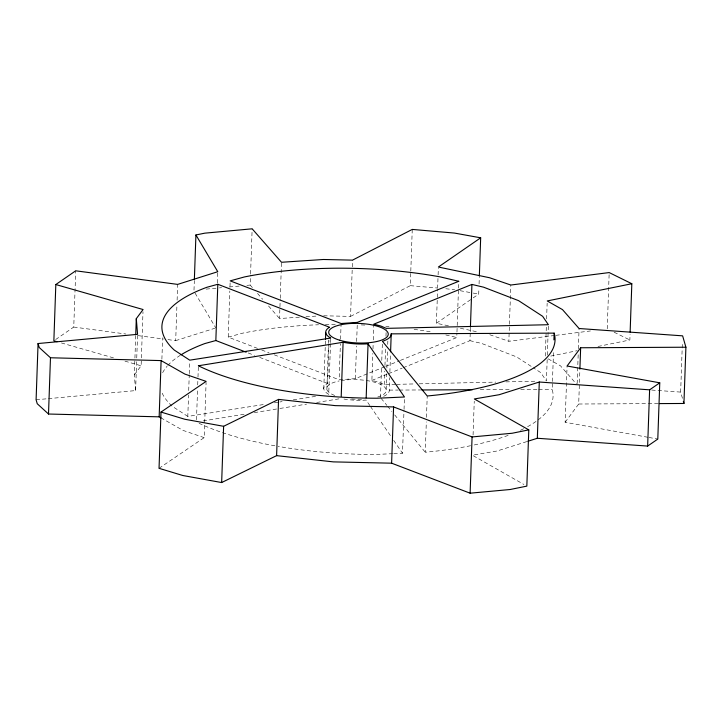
<?xml version="1.0" encoding="UTF-8"?>
<svg xmlns="http://www.w3.org/2000/svg" width="722" height="722" viewBox="0 0 722 722"><rect width="100%" height="100%" fill="white"/><g stroke="black" fill="none" stroke-linecap="round" stroke-linejoin="round"><path stroke-width="0.54" stroke-dasharray="3.61 2.71" d="M55.666 339.539L73.752 327.057L75.72 270.804M48.401 398.643L135.61 390.593L134.337 374.908L134.879 359.159M134.924 358.031L135.709 335.531M135.61 390.593L136.711 359.096M136.747 357.968L137.577 334.34M134.337 374.908L141.115 365.783L141.359 359.033M141.395 357.904L143.001 311.778M161.89 359.159L162.63 337.788M167.937 339.611L175.699 340.64L176.953 304.639M177.107 300.144L177.657 284.396M263.259 404.582L187.801 416.423L188.55 395.042M188.704 390.548L189.254 374.79M189.29 373.671L189.724 361.298M194.001 290.091L194.308 281.093M196.492 419.78L197.557 389.402M197.711 384.907L197.945 378.157M197.99 377.028L198.379 365.774M159.039 468.316L204.173 437.64L206.095 382.516M217.376 282.952L217.773 271.707M257.519 348.383L228.224 337.12L229.831 290.993M229.993 286.49L230.147 281.995M252.384 287.573L250.182 285.064L250.534 274.938M250.579 273.818L252.149 228.811M299.377 317.202L279.54 318.528L280.208 299.404M280.244 298.276L281.508 262.276M323.772 388.815L325.46 340.441M326.858 389.474L328.429 344.466M328.474 343.347L328.591 339.972M330.495 343.69L328.727 394.311A32.779 10.785 2 0 1 327.58 383.499L329.07 340.748M330.541 342.562L330.658 339.187M384.636 366.785L355.359 378.644L339.141 379.772L340.396 343.771M340.558 339.268L341.064 324.647M323.655 315.785L350.558 316.389L352.246 268.006M352.282 266.887L352.517 260.137M355.359 378.644L356.497 346.018M356.659 341.515L357.327 322.391M395.548 384.357L384.294 384.609L378.851 382.263L371.884 380.413L372.832 353.41M372.985 348.916L373.139 344.412M373.301 339.909L373.852 324.16M380.476 397.56L381.577 366.063M381.776 360.431L382.443 341.307M384.294 384.609L384.763 371.108M384.961 365.485L385.548 348.609M385.981 336.226L386.216 329.476M386.162 389.447L386.712 373.698M386.902 368.076L387.533 350.071M387.732 344.448L387.849 341.073M383.68 396.333A32.779 10.785 2 0 0 389.257 390.097L389.681 377.723M389.88 372.101L390.512 354.096M393.788 453.642L402.506 453.245L403.995 410.493M404.04 409.374L404.473 397.001M350.558 316.389L410.286 285.668L410.755 272.167M410.8 271.039L412.253 229.415M470.582 445.718A196.682 64.682 2 0 1 425.258 452.234L426.323 421.856M426.476 417.352L427.225 395.981M448.416 325.784L436.413 323.266L437.279 298.52M437.315 297.392L437.595 289.522M437.631 288.394L438.064 276.021M438.101 274.892L438.344 268.142M400.313 360.422L456.773 337.544L456.927 333.05M456.972 331.921L458.461 289.17M458.506 288.042L458.696 282.419M403.183 367.733L469.95 340.667L470.23 332.797M470.266 331.669L470.428 327.174M473.072 434.96L474.255 401.206M473.19 297.879L478.713 294.071L478.903 288.448M479.065 283.945L479.3 277.203M554.686 335.477L508.848 341.28L510.815 285.028M545.309 356.072L546.364 325.694M546.599 318.943L547.15 303.195M547.177 359.592L546.437 380.972L540.679 372.561L533.269 367.742M547.339 355.098L548.395 324.719M527.574 426.675A196.682 64.682 2 0 0 552.195 389.384L552.429 382.633M552.465 381.505L553.53 351.136M647.869 437.27L565.118 422.262L567.077 366.009M577.158 383.644L578.223 353.275M578.376 348.771L579.08 328.519M565.118 422.262L578.692 404.013L579.865 370.26M607.229 328.826L609.188 272.573M597.996 346.47L629.864 339.981L630.062 334.358M682.443 398.3L680.656 392.1L682.38 342.598M436.413 323.266L472.278 298.52M385.683 366.361L399.275 360.847M371.884 380.413L387.533 374.068M388.58 373.653L402.145 368.157M175.699 340.64L214.75 328.293M526.771 441.611L497.214 450.961L473.442 455.022M228.224 337.12L242.439 333.203A196.682 64.682 2 0 1 318.573 324.774M550.76 356.081L577.131 350.712M203.09 420.944L245.399 414.067M254.306 412.623L278.791 408.643M279.91 408.462L306.624 404.112M316.642 402.488L338.907 398.869M274.351 402.84L278.791 402.145M279.901 401.973L282.122 401.622M293.222 399.88L316.525 396.225M555.805 335.333L590.461 330.947M206.149 289.107L218.261 287.997M219.362 287.897L221.564 287.69M229.262 286.986L239.172 286.074M246.879 285.37L250.182 285.064M36.1 399.78L47.282 398.743M305.984 316.768L318.104 315.956M392.696 453.687L375.25 454.463A196.682 64.682 2 0 1 278.078 446.358M396.676 384.33L414.69 383.923M419.193 383.824L495.761 382.109M505.896 381.884L536.302 381.198M389.257 390.097L398.246 390.06M399.365 390.06L420.718 389.961M480.274 389.7L510.616 389.564M520.733 389.519L537.583 389.447M538.711 389.447L552.195 389.384M578.692 404.013L658.184 403.607M651.713 390.051L680.656 392.1M410.286 285.668L436.918 287.97M445.799 288.737L454.643 289.712M73.752 327.057L125.836 333.997M138.019 335.622L163.506 339.015M460.113 290.704L472.152 292.888M473.244 293.078L478.713 294.071M648.97 437.469L657.796 439.075M460.41 328.302L478.957 332.183M445.799 334.945L456.773 337.544M469.95 340.667L481.628 343.437L516.609 356.894L532.34 367.137M61.397 342.95L115.267 358.374M124.96 361.153L141.115 365.783M489.796 334.746L508.848 341.28M204.173 437.64L183.009 430.384L161.06 417.921M261.707 349.999L269.035 352.814M274.261 354.827L339.141 379.772M248.215 352.977L254.478 355.386M259.703 357.399L327.58 383.499M614.115 332.219L629.864 339.981M548.124 358.816L560.516 365.855L576.4 383.951M473.334 455.762L523.91 484.462M187.801 416.423L172.341 406.36A196.682 64.682 2 0 1 161.412 391.315M257.519 293.43L262.664 299.287M268.53 305.984L279.54 318.528M381.189 398.427L386.875 405.367M387.588 406.242L391.847 411.45M394.69 414.915L425.258 452.234M369.863 405.574L366.099 400.069A32.779 10.785 2 0 1 343.049 398.878M370.494 406.495L390.575 435.826M393.716 440.411L402.506 453.245M195.111 293.15L215.806 327.959M523.676 428.724A196.682 64.682 2 0 1 519.515 430.709M508.135 435.375A196.682 64.682 2 0 1 472.946 445.23M274.901 445.799A196.682 64.682 2 0 1 199.064 423.309M162.649 372.705A196.682 64.682 2 0 1 167.098 366.244M167.811 365.449A196.682 64.682 2 0 1 180.103 355.414M325.351 324.593A196.682 64.682 2 0 1 337.77 324.449M361.226 324.909A196.682 64.682 2 0 1 365.72 325.099M385.774 326.371A196.682 64.682 2 0 1 389.05 326.651M414.076 329.367A196.682 64.682 2 0 1 432.812 332.192M341.082 380.593A29.801 9.801 2 0 1 379.871 384.104A29.801 9.801 2 0 1 377.75 396.992M361.551 399.284A29.801 9.801 2 0 1 351.578 398.977M334.719 395.466A29.801 9.801 2 0 1 339.223 380.936"/><path stroke-width="1.08" d="M57.092 341.714L53.861 340.793L55.82 284.54L143.082 309.53L136.296 318.655L137.577 334.34L38.067 343.528L36.1 399.78L37.237 403.724L48.509 414.022L159.156 416.838L161.06 417.921M48.509 414.022L50.477 357.769L39.205 347.481L38.067 343.528M135.745 334.403L136.296 318.655M159.156 416.838L161.114 360.594L50.477 357.769M161.114 360.594L184.976 374.131L206.14 381.387L161.006 412.063L159.039 468.316L182.747 475.491L221.654 482.549L276.607 455.645L333.32 461.881L391.613 463.181L470.112 493.189L510.174 489.507L526.834 486.123L528.793 429.87L474.327 398.959L499.182 394.708L539.289 382.019L649.61 389.826L659.764 382.822L657.796 439.075L647.643 446.079L537.321 438.272L527.827 441.277M194.353 279.965L195.924 234.966L204.804 233.161L252.149 228.811L281.508 262.276L323.375 259.487L352.517 260.137L412.253 229.415L454.427 233.062L480.671 237.818L479.336 276.075M246.13 352.174L215.842 340.531L217.809 284.278L206.853 287.293A196.682 64.682 2 0 0 174.309 350.107L189.76 360.17L330.694 338.058A32.779 10.785 2 0 1 329.548 327.247L217.809 284.278M221.654 482.549L223.621 426.296L278.566 399.401L335.279 405.629L393.58 406.928L472.08 436.936L512.142 433.254L528.793 429.87M276.607 455.645L278.566 399.401M325.496 339.313L325.73 332.562M341.217 396.252L343.103 342.255A32.779 10.785 2 0 0 368.058 343.816L404.473 397.001L377.218 398.219A196.682 64.682 2 0 1 198.379 365.774L343.103 342.255M366.171 397.822L368.058 343.816M390.593 351.849L391.216 333.853L554.162 333.131L553.918 339.882M391.613 463.181L393.58 406.928M470.428 327.174L471.917 284.423L483.596 287.185L518.567 300.641L542.637 316.308L548.395 324.719L386.252 328.357L380.81 326.01L373.852 324.16L471.917 284.423M470.112 493.189L472.08 436.936M537.321 438.272L539.289 382.019M579.901 369.141L580.65 347.76L685.9 347.219L683.933 403.472L659.303 403.598M630.135 332.111L631.822 283.737L609.188 272.573L510.815 285.028L489.651 277.762L438.38 267.023L480.671 237.818M647.643 446.079L649.61 389.826M580.65 347.76L567.077 366.009L659.764 382.822M55.82 284.54L75.72 270.804L177.657 284.396L217.773 271.707L195.924 234.966M215.842 340.531L204.886 343.546A196.682 64.682 2 0 0 180.951 354.881M631.822 283.737L547.231 300.948L562.483 309.603L579.08 328.519L682.624 335.847L685.9 347.219M421.838 389.961L472.405 389.736M223.621 426.296L184.715 419.238L161.006 412.063M683.337 401.405L683.933 403.472M391.216 333.853A32.779 10.785 2 0 1 382.443 341.307L427.225 395.981A196.682 64.682 2 0 0 554.162 333.131M458.741 281.291L357.327 322.391L341.109 323.519L230.183 280.867L244.406 276.95A196.682 64.682 2 0 1 440.086 276.869L458.741 281.291M339.52 340.179A29.801 9.801 2 0 0 387.849 335.748A29.801 9.801 2 0 0 348.058 323.7A29.801 9.801 2 0 0 339.52 340.179"/></g></svg>
